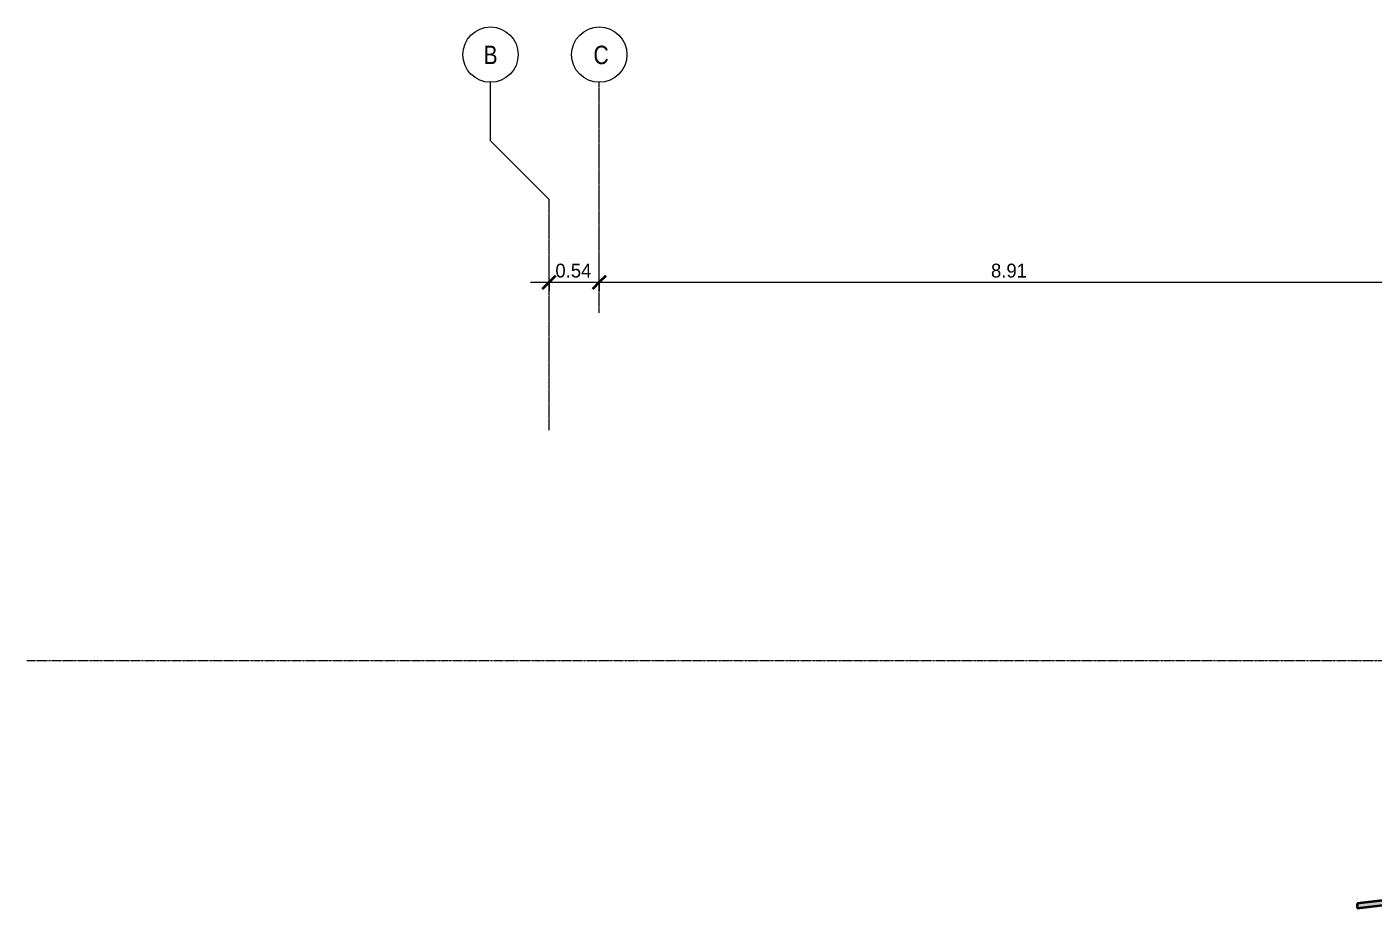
# Model space of a CAD drawing. Header units: centimetres. Extents: x 710 to 12582, y -437 to 1921.
# Drawn here: x 710 to 2170, y 966 to 1921 of the extents above; entities that cross this region are included whole.
import ezdxf

# ---------------------------------------------------------------- set-up
doc = ezdxf.new("R2010")
doc.units = ezdxf.units.CM
doc.linetypes.add('Centre', pattern=[3.175, 0.635, -0.475, 1.59, -0.475])
doc.linetypes.add('Grid Line', pattern=[2.2225, 1.27, -0.3175, 0.3175, -0.3175])
for name, color, linetype, lineweight in [('A-ANNO-DIMS', 7, 'Continuous', 9), ('A-ANNO-DIMS-100', 7, 'Continuous', 9), ('A-FLOR-LEVL', 7, 'Continuous', 9), ('A-ROOF', 7, 'Continuous', 9), ('A-ROOF-PATT', 7, 'Continuous', 35), ('S-GRID', 7, 'Continuous', 9), ('S-GRID-IDEN', 7, 'Continuous', 9)]:
    doc.layers.add(name, color=color, linetype=linetype, lineweight=lineweight)
doc.styles.add('Century Gothic_1', font='GOTHIC.TTF', dxfattribs={"height": 15})
doc.styles.add('Saira Condensed', font='SairaCondensed-Regular.ttf', dxfattribs={"height": 20})
doc.dimstyles.new('FCA_N_Cotas_E100', dxfattribs={"dimscale": 30.48, "dimtxt": 15.662524, "dimasz": 0.492126, "dimexe": 0.656168, "dimexo": 0.656168, "dimgap": 0.032808, "dimtad": 1, "dimlfac": 0.01, "dimrnd": 0.01, "dimzin": 0, "dimdsep": 46, "dimtxsty": 'Century Gothic_1', "dimblk1": 'OBLIQUE', "dimblk2": 'OBLIQUE', "dimsah": 1, "dimcen": 0.09, "dimdle": 0.656168, "dimazin": 2, "dimtfac": 1, "dimtdec": 4, "dimtix": 1, "dimtmove": 0, "dimatfit": 3, "dimfxl": 1, "dimtvp": 1, "dimtolj": 1, "dimtzin": 0, "dimarcsym": 2})

# ---------------------------------------------------------------- blocks, each defined once
blk = doc.blocks.new('Grid - 3mm-1939417-Sección 4')
at = {"layer": 'S-GRID-IDEN', "color": 253, "true_color": 0xaaaaaa}
blk.add_circle((1330.8, 1891.3), 30, dxfattribs=at)
blk = doc.blocks.new('DIMBLOCK1-Sección 4')
at = {"layer": 'A-ANNO-DIMS-100'}
for p, q in [((1276.3, 1644.5), (1276.3, 1664.5)), ((1330.8, 1644.5), (1330.8, 1664.5)), ((1256.3, 1644.5), (1330.8, 1644.5)), ((1276.3, 1644.5), (1276.3, 1635.1)), ((1330.8, 1644.5), (1330.8, 1635.1))]:
    blk.add_line(p, q, dxfattribs=at)
at = {"layer": 'A-ANNO-DIMS-100', "lineweight": 35}
for p, q in [((1276.3, 1644.5), (1283.8, 1652)), ((1330.8, 1644.5), (1338.3, 1652)), ((1276.3, 1644.5), (1268.8, 1637)), ((1330.8, 1644.5), (1323.3, 1637))]:
    blk.add_line(p, q, dxfattribs=at)
at = {"layer": 'A-ANNO-DIMS-100', "color": 0, "insert": (1283.2, 1664.7), "char_height": 15, "width": 48.927, "attachment_point": 1, "line_spacing_factor": 0.984502, "style": 'Century Gothic_1'}
blk.add_mtext('0.54', dxfattribs=at)
blk = doc.blocks.new('_Oblique')
at = {"color": 0, "linetype": 'ByBlock', "lineweight": -2}
blk.add_line((-0.5, -0.5), (0.5, 0.5), dxfattribs=at)
blk = doc.blocks.new('DIMBLOCK2-Sección 4')
at = {"layer": 'A-ANNO-DIMS-100'}
for p, q in [((1330.8, 1644.5), (1330.8, 1664.5)), ((2221.4, 1644.5), (2221.4, 1664.5)), ((1330.8, 1644.5), (2221.4, 1644.5)), ((1330.8, 1644.5), (1330.8, 1635.1)), ((2221.4, 1644.5), (2221.4, 1635.1))]:
    blk.add_line(p, q, dxfattribs=at)
at = {"layer": 'A-ANNO-DIMS-100', "lineweight": 35}
for p, q in [((1330.8, 1644.5), (1338.3, 1652)), ((2221.4, 1644.5), (2228.9, 1652)), ((1330.8, 1644.5), (1323.3, 1637)), ((2221.4, 1644.5), (2213.9, 1637))]:
    blk.add_line(p, q, dxfattribs=at)
at = {"layer": 'A-ANNO-DIMS-100', "color": 0, "insert": (1755.7, 1664.7), "char_height": 15, "width": 48.927, "attachment_point": 1, "line_spacing_factor": 0.984502, "style": 'Century Gothic_1'}
blk.add_mtext('8.91', dxfattribs=at)

msp = doc.modelspace()

# ---------------------------------------------------------------- hatches: boundary and pattern name
at = {"layer": 'A-ROOF-PATT', "lineweight": 9, "true_color": 0x9a9a9a}
msp.add_hatch(color=253, dxfattribs=at).paths.add_polyline_path([(2152.876, 966.121), (4147.358, 1196.897), (6109.62, 969.498), (6109.62, 974.531), (4147.359, 1201.93), (2152.876, 971.154)])

# ---------------------------------------------------------------- linework, layer by layer
at = {"layer": 'A-FLOR-LEVL', "color": 253, "linetype": 'Centre', "true_color": 0xaaaaaa}
msp.add_line((709.994, 1234.505), (7304.566, 1234.505), dxfattribs=at)
at = {"layer": 'A-ROOF', "lineweight": 35}
for p, q in [((4147.359, 1201.93), (2152.876, 971.154)), ((2152.876, 966.121), (4147.358, 1196.897)), ((2152.876, 971.154), (2152.876, 966.121))]:
    msp.add_line(p, q, dxfattribs=at)
at = {"layer": 'S-GRID', "color": 253, "true_color": 0xaaaaaa}
for p, q in [((1212.817, 1797.834), (1212.817, 1861.334)), ((1276.317, 1734.334), (1212.817, 1797.834))]:
    msp.add_line(p, q, dxfattribs=at)
at = {"layer": 'S-GRID', "color": 253, "linetype": 'Grid Line', "true_color": 0xaaaaaa}
for p, q in [((1330.773, 1611.334), (1330.773, 1861.334)), ((1276.317, 1484.334), (1276.317, 1734.334))]:
    msp.add_line(p, q, dxfattribs=at)

# ---------------------------------------------------------------- block references
at = {"layer": 'S-GRID-IDEN', "color": 253, "true_color": 0xaaaaaa}
for p in [(-117.956, 0), (0, 0)]:
    msp.add_blockref('Grid - 3mm-1939417-Sección 4', p, dxfattribs=at)

# ---------------------------------------------------------------- texts
at = {"layer": 'S-GRID-IDEN', "color": 253, "true_color": 0xaaaaaa, "char_height": 20, "attachment_point": 1, "style": 'Saira Condensed'}
for s, insert, width in [('B', (1205.244, 1901.014), 17.63712), ('C', (1324.499, 1901.014), 14.43037)]:
    msp.add_mtext(s, dxfattribs=dict(at, insert=insert, width=width))

# ---------------------------------------------------------------- dimensions: what is measured, and where the dimension line sits
at = {"layer": 'A-ANNO-DIMS'}
for base, p1, p2, override, picture, middle in [((1330.773, 1644.466), (1276.317, 1655.072), (1330.773, 1655.072), {"dimpost": '<>', "dimfxl": 54.455862}, 'DIMBLOCK1-Sección 4', (1303.545, 1653.343)), ((2221.376, 1644.466), (1330.773, 1655.072), (2221.376, 1655.072), {"dimpost": '<>', "dimfxl": 890.602974}, 'DIMBLOCK2-Sección 4', (1776.075, 1653.343))]:
    dim = msp.add_linear_dim(base=base, p1=p1, p2=p2, dimstyle='FCA_N_Cotas_E100', override=override, dxfattribs=at)
    dim.commit()
    dim.dimension.update_dxf_attribs({"geometry": picture, "text_midpoint": middle})

doc.saveas('drawing.dxf')
